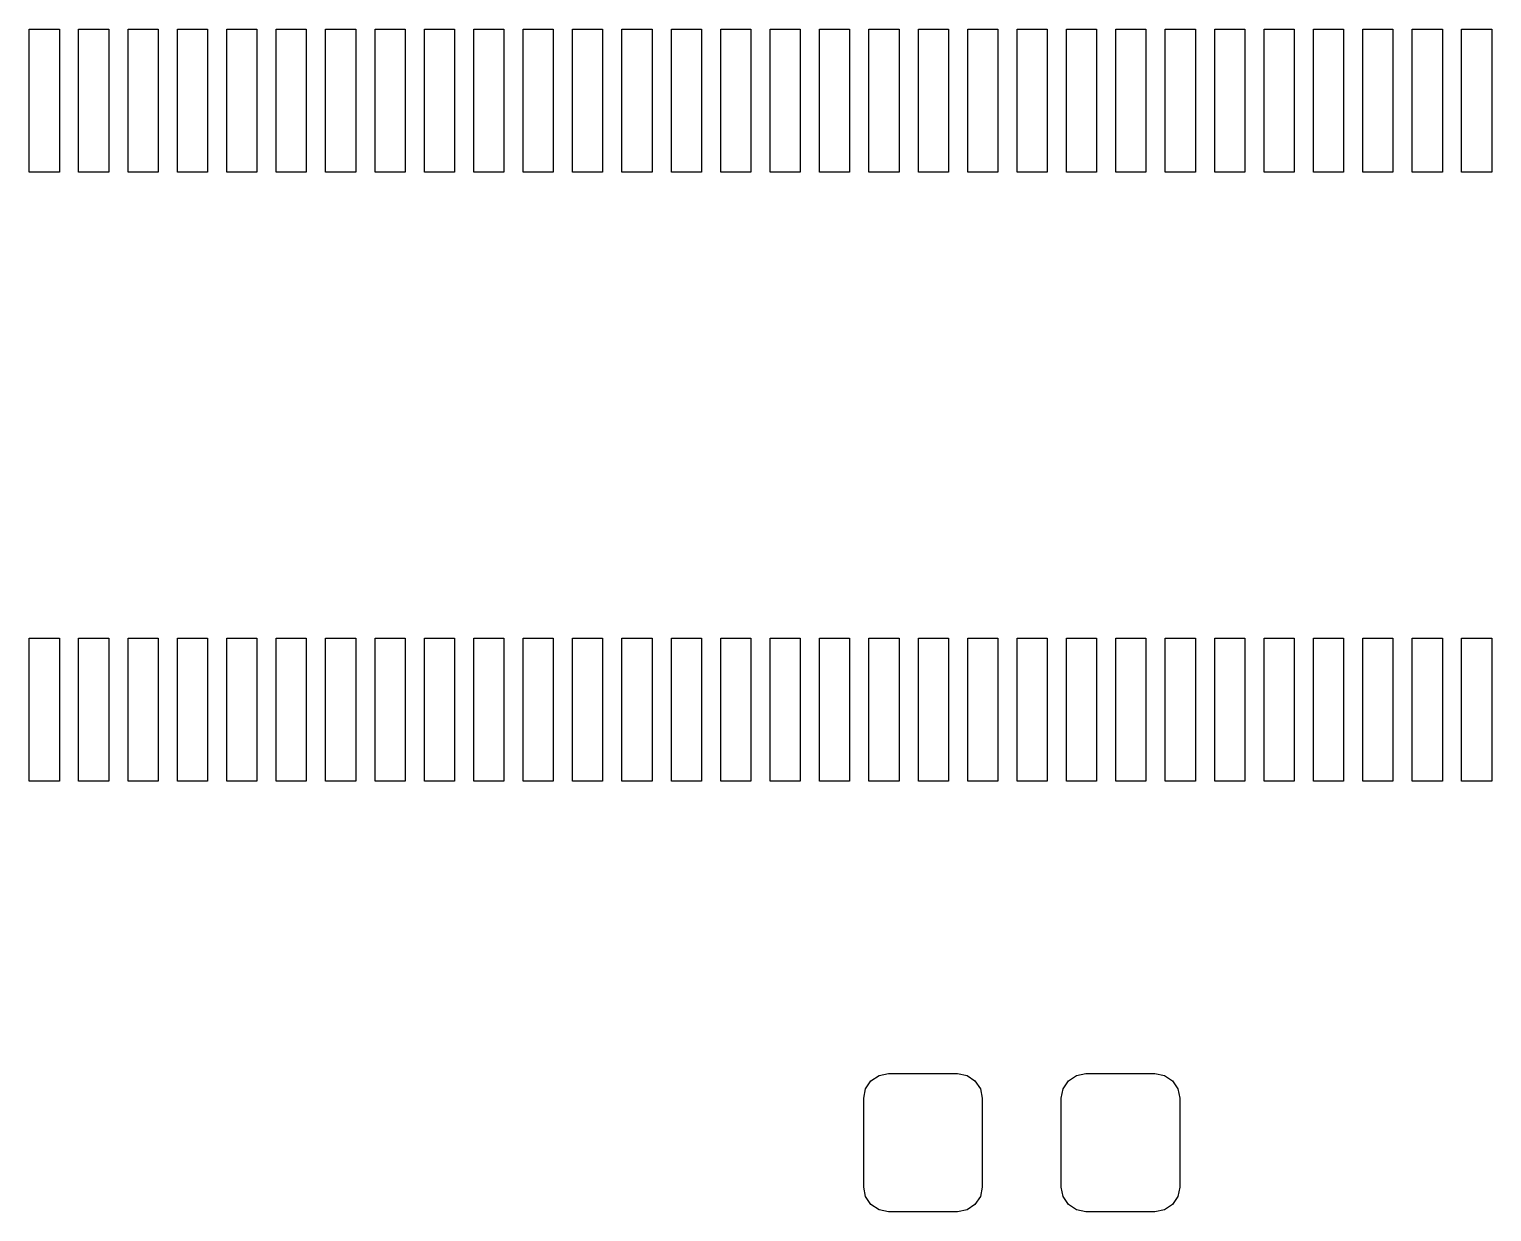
# Model space of a CAD drawing. Extents: x 0.06 to 3.56, y 0.11 to 3.45.
# Drawn here: x 1.083 to 1.667, y 0.338 to 0.81 of the extents above; entities that cross this region are included whole.
import ezdxf

# ---------------------------------------------------------------- set-up
doc = ezdxf.new("R2010")
doc.units = 0
doc.header["$MEASUREMENT"] = 0
doc.layers.add('BLACK', color=7, linetype='CONTINUOUS')

msp = doc.modelspace()

# ---------------------------------------------------------------- linework, layer by layer
at = {"layer": 'BLACK', "linetype": 'CONTINUOUS'}
for p, q in [((1.0833, 0.753), (1.0833, 0.81)), ((1.0833, 0.81), (1.0953, 0.81)), ((1.0953, 0.81), (1.0953, 0.753)), ((1.103, 0.753), (1.103, 0.81)), ((1.103, 0.81), (1.115, 0.81)), ((1.115, 0.81), (1.115, 0.753)), ((1.1227, 0.753), (1.1227, 0.81)), ((1.1227, 0.81), (1.1347, 0.81)), ((1.1347, 0.81), (1.1347, 0.753)), ((1.1424, 0.753), (1.1424, 0.81)), ((1.1424, 0.81), (1.1544, 0.81)), ((1.1544, 0.81), (1.1544, 0.753)), ((1.1621, 0.753), (1.1621, 0.81)), ((1.1621, 0.81), (1.1741, 0.81)), ((1.1741, 0.81), (1.1741, 0.753)), ((1.1818, 0.753), (1.1818, 0.81)), ((1.1818, 0.81), (1.1938, 0.81)), ((1.1938, 0.81), (1.1938, 0.753)), ((1.2015, 0.753), (1.2015, 0.81)), ((1.2015, 0.81), (1.2135, 0.81)), ((1.2135, 0.81), (1.2135, 0.753)), ((1.2212, 0.753), (1.2212, 0.81)), ((1.2212, 0.81), (1.2332, 0.81)), ((1.2332, 0.81), (1.2332, 0.753)), ((1.2409, 0.753), (1.2409, 0.81)), ((1.2409, 0.81), (1.2529, 0.81)), ((1.2529, 0.81), (1.2529, 0.753)), ((1.2606, 0.753), (1.2606, 0.81)), ((1.2606, 0.81), (1.2726, 0.81)), ((1.2726, 0.81), (1.2726, 0.753)), ((1.2803, 0.753), (1.2803, 0.81)), ((1.2803, 0.81), (1.2923, 0.81)), ((1.2923, 0.81), (1.2923, 0.753)), ((1.3, 0.753), (1.3, 0.81)), ((1.3, 0.81), (1.312, 0.81)), ((1.312, 0.81), (1.312, 0.753)), ((1.3197, 0.753), (1.3197, 0.81)), ((1.3197, 0.81), (1.3317, 0.81)), ((1.3317, 0.81), (1.3317, 0.753)), ((1.3394, 0.753), (1.3394, 0.81)), ((1.3394, 0.81), (1.3514, 0.81)), ((1.3514, 0.81), (1.3514, 0.753)), ((1.3591, 0.753), (1.3591, 0.81)), ((1.3591, 0.81), (1.3711, 0.81)), ((1.3711, 0.81), (1.3711, 0.753)), ((1.3788, 0.753), (1.3788, 0.81)), ((1.3788, 0.81), (1.3908, 0.81)), ((1.3908, 0.81), (1.3908, 0.753)), ((1.3985, 0.753), (1.3985, 0.81)), ((1.3985, 0.81), (1.4105, 0.81)), ((1.4105, 0.81), (1.4105, 0.753)), ((1.4182, 0.753), (1.4182, 0.81)), ((1.4182, 0.81), (1.4302, 0.81)), ((1.4302, 0.81), (1.4302, 0.753)), ((1.4379, 0.753), (1.4379, 0.81)), ((1.4379, 0.81), (1.4499, 0.81)), ((1.4499, 0.81), (1.4499, 0.753)), ((1.4576, 0.753), (1.4576, 0.81)), ((1.4576, 0.81), (1.4696, 0.81)), ((1.4696, 0.81), (1.4696, 0.753)), ((1.4773, 0.753), (1.4773, 0.81)), ((1.4773, 0.81), (1.4893, 0.81)), ((1.4893, 0.81), (1.4893, 0.753)), ((1.497, 0.753), (1.497, 0.81)), ((1.497, 0.81), (1.509, 0.81)), ((1.509, 0.81), (1.509, 0.753)), ((1.5167, 0.753), (1.5167, 0.81)), ((1.5167, 0.81), (1.5287, 0.81)), ((1.5287, 0.81), (1.5287, 0.753)), ((1.5364, 0.753), (1.5364, 0.81)), ((1.5364, 0.81), (1.5484, 0.81)), ((1.5484, 0.81), (1.5484, 0.753)), ((1.5561, 0.753), (1.5561, 0.81)), ((1.5561, 0.81), (1.5681, 0.81)), ((1.5681, 0.81), (1.5681, 0.753)), ((1.5758, 0.753), (1.5758, 0.81)), ((1.5758, 0.81), (1.5878, 0.81)), ((1.5878, 0.81), (1.5878, 0.753)), ((1.5955, 0.753), (1.5955, 0.81)), ((1.5955, 0.81), (1.6075, 0.81)), ((1.6075, 0.81), (1.6075, 0.753)), ((1.6152, 0.753), (1.6152, 0.81)), ((1.6152, 0.81), (1.6272, 0.81)), ((1.6272, 0.81), (1.6272, 0.753)), ((1.6349, 0.753), (1.6349, 0.81)), ((1.6349, 0.81), (1.6469, 0.81)), ((1.6469, 0.81), (1.6469, 0.753)), ((1.6546, 0.753), (1.6546, 0.81)), ((1.6546, 0.81), (1.6666, 0.81)), ((1.6666, 0.81), (1.6666, 0.753)), ((1.0953, 0.753), (1.0833, 0.753)), ((1.115, 0.753), (1.103, 0.753)), ((1.1347, 0.753), (1.1227, 0.753)), ((1.1544, 0.753), (1.1424, 0.753)), ((1.1741, 0.753), (1.1621, 0.753)), ((1.1938, 0.753), (1.1818, 0.753)), ((1.2135, 0.753), (1.2015, 0.753)), ((1.2332, 0.753), (1.2212, 0.753)), ((1.2529, 0.753), (1.2409, 0.753)), ((1.2726, 0.753), (1.2606, 0.753)), ((1.2923, 0.753), (1.2803, 0.753)), ((1.312, 0.753), (1.3, 0.753)), ((1.3317, 0.753), (1.3197, 0.753)), ((1.3514, 0.753), (1.3394, 0.753)), ((1.3711, 0.753), (1.3591, 0.753)), ((1.3908, 0.753), (1.3788, 0.753)), ((1.4105, 0.753), (1.3985, 0.753)), ((1.4302, 0.753), (1.4182, 0.753)), ((1.4499, 0.753), (1.4379, 0.753)), ((1.4696, 0.753), (1.4576, 0.753)), ((1.4893, 0.753), (1.4773, 0.753)), ((1.509, 0.753), (1.497, 0.753)), ((1.5287, 0.753), (1.5167, 0.753)), ((1.5484, 0.753), (1.5364, 0.753)), ((1.5681, 0.753), (1.5561, 0.753)), ((1.5878, 0.753), (1.5758, 0.753)), ((1.6075, 0.753), (1.5955, 0.753)), ((1.6272, 0.753), (1.6152, 0.753)), ((1.6469, 0.753), (1.6349, 0.753)), ((1.6666, 0.753), (1.6546, 0.753)), ((1.0833, 0.51), (1.0833, 0.567)), ((1.0833, 0.567), (1.0953, 0.567)), ((1.0953, 0.567), (1.0953, 0.51)), ((1.103, 0.51), (1.103, 0.567)), ((1.103, 0.567), (1.115, 0.567)), ((1.115, 0.567), (1.115, 0.51)), ((1.1227, 0.51), (1.1227, 0.567)), ((1.1227, 0.567), (1.1347, 0.567)), ((1.1347, 0.567), (1.1347, 0.51)), ((1.1424, 0.51), (1.1424, 0.567)), ((1.1424, 0.567), (1.1544, 0.567)), ((1.1544, 0.567), (1.1544, 0.51)), ((1.1621, 0.51), (1.1621, 0.567)), ((1.1621, 0.567), (1.1741, 0.567)), ((1.1741, 0.567), (1.1741, 0.51)), ((1.1818, 0.51), (1.1818, 0.567)), ((1.1818, 0.567), (1.1938, 0.567)), ((1.1938, 0.567), (1.1938, 0.51)), ((1.2015, 0.51), (1.2015, 0.567)), ((1.2015, 0.567), (1.2135, 0.567)), ((1.2135, 0.567), (1.2135, 0.51)), ((1.2212, 0.51), (1.2212, 0.567)), ((1.2212, 0.567), (1.2332, 0.567)), ((1.2332, 0.567), (1.2332, 0.51)), ((1.2409, 0.51), (1.2409, 0.567)), ((1.2409, 0.567), (1.2529, 0.567)), ((1.2529, 0.567), (1.2529, 0.51)), ((1.2606, 0.51), (1.2606, 0.567)), ((1.2606, 0.567), (1.2726, 0.567)), ((1.2726, 0.567), (1.2726, 0.51)), ((1.2803, 0.51), (1.2803, 0.567)), ((1.2803, 0.567), (1.2923, 0.567)), ((1.2923, 0.567), (1.2923, 0.51)), ((1.3, 0.51), (1.3, 0.567)), ((1.3, 0.567), (1.312, 0.567)), ((1.312, 0.567), (1.312, 0.51)), ((1.3197, 0.51), (1.3197, 0.567)), ((1.3197, 0.567), (1.3317, 0.567)), ((1.3317, 0.567), (1.3317, 0.51)), ((1.3394, 0.51), (1.3394, 0.567)), ((1.3394, 0.567), (1.3514, 0.567)), ((1.3514, 0.567), (1.3514, 0.51)), ((1.3591, 0.51), (1.3591, 0.567)), ((1.3591, 0.567), (1.3711, 0.567)), ((1.3711, 0.567), (1.3711, 0.51)), ((1.3788, 0.51), (1.3788, 0.567)), ((1.3788, 0.567), (1.3908, 0.567)), ((1.3908, 0.567), (1.3908, 0.51)), ((1.3985, 0.51), (1.3985, 0.567)), ((1.3985, 0.567), (1.4105, 0.567)), ((1.4105, 0.567), (1.4105, 0.51)), ((1.4182, 0.51), (1.4182, 0.567)), ((1.4182, 0.567), (1.4302, 0.567)), ((1.4302, 0.567), (1.4302, 0.51)), ((1.4379, 0.51), (1.4379, 0.567)), ((1.4379, 0.567), (1.4499, 0.567)), ((1.4499, 0.567), (1.4499, 0.51)), ((1.4576, 0.51), (1.4576, 0.567)), ((1.4576, 0.567), (1.4696, 0.567)), ((1.4696, 0.567), (1.4696, 0.51)), ((1.4773, 0.51), (1.4773, 0.567)), ((1.4773, 0.567), (1.4893, 0.567)), ((1.4893, 0.567), (1.4893, 0.51)), ((1.497, 0.51), (1.497, 0.567)), ((1.497, 0.567), (1.509, 0.567)), ((1.509, 0.567), (1.509, 0.51)), ((1.5167, 0.51), (1.5167, 0.567)), ((1.5167, 0.567), (1.5287, 0.567)), ((1.5287, 0.567), (1.5287, 0.51)), ((1.5364, 0.51), (1.5364, 0.567)), ((1.5364, 0.567), (1.5484, 0.567)), ((1.5484, 0.567), (1.5484, 0.51)), ((1.5561, 0.51), (1.5561, 0.567)), ((1.5561, 0.567), (1.5681, 0.567)), ((1.5681, 0.567), (1.5681, 0.51)), ((1.5758, 0.51), (1.5758, 0.567)), ((1.5758, 0.567), (1.5878, 0.567)), ((1.5878, 0.567), (1.5878, 0.51)), ((1.5955, 0.51), (1.5955, 0.567)), ((1.5955, 0.567), (1.6075, 0.567)), ((1.6075, 0.567), (1.6075, 0.51)), ((1.6152, 0.51), (1.6152, 0.567)), ((1.6152, 0.567), (1.6272, 0.567)), ((1.6272, 0.567), (1.6272, 0.51)), ((1.6349, 0.51), (1.6349, 0.567)), ((1.6349, 0.567), (1.6469, 0.567)), ((1.6469, 0.567), (1.6469, 0.51)), ((1.6546, 0.51), (1.6546, 0.567)), ((1.6546, 0.567), (1.6666, 0.567)), ((1.6666, 0.567), (1.6666, 0.51)), ((1.0953, 0.51), (1.0833, 0.51)), ((1.115, 0.51), (1.103, 0.51)), ((1.1347, 0.51), (1.1227, 0.51)), ((1.1544, 0.51), (1.1424, 0.51)), ((1.1741, 0.51), (1.1621, 0.51)), ((1.1938, 0.51), (1.1818, 0.51)), ((1.2135, 0.51), (1.2015, 0.51)), ((1.2332, 0.51), (1.2212, 0.51)), ((1.2529, 0.51), (1.2409, 0.51)), ((1.2726, 0.51), (1.2606, 0.51)), ((1.2923, 0.51), (1.2803, 0.51)), ((1.312, 0.51), (1.3, 0.51)), ((1.3317, 0.51), (1.3197, 0.51)), ((1.3514, 0.51), (1.3394, 0.51)), ((1.3711, 0.51), (1.3591, 0.51)), ((1.3908, 0.51), (1.3788, 0.51)), ((1.4105, 0.51), (1.3985, 0.51)), ((1.4302, 0.51), (1.4182, 0.51)), ((1.4499, 0.51), (1.4379, 0.51)), ((1.4696, 0.51), (1.4576, 0.51)), ((1.4893, 0.51), (1.4773, 0.51)), ((1.509, 0.51), (1.497, 0.51)), ((1.5287, 0.51), (1.5167, 0.51)), ((1.5484, 0.51), (1.5364, 0.51)), ((1.5681, 0.51), (1.5561, 0.51)), ((1.5878, 0.51), (1.5758, 0.51)), ((1.6075, 0.51), (1.5955, 0.51)), ((1.6272, 0.51), (1.6152, 0.51)), ((1.6469, 0.51), (1.6349, 0.51)), ((1.6666, 0.51), (1.6546, 0.51)), ((1.41902, 0.390424), (1.42222, 0.392558)), ((1.42222, 0.392558), (1.42598, 0.393307)), ((1.42598, 0.393307), (1.45354, 0.393307)), ((1.45354, 0.393307), (1.45731, 0.392558)), ((1.45731, 0.392558), (1.4605, 0.390424)), ((1.49776, 0.390424), (1.50096, 0.392558)), ((1.50096, 0.392558), (1.50472, 0.393307)), ((1.50472, 0.393307), (1.53228, 0.393307)), ((1.53228, 0.393307), (1.53605, 0.392558)), ((1.53605, 0.392558), (1.53924, 0.390424)), ((1.41614, 0.383465), (1.41689, 0.387231)), ((1.41689, 0.387231), (1.41902, 0.390424)), ((1.4605, 0.390424), (1.46264, 0.387231)), ((1.46264, 0.387231), (1.46339, 0.383465)), ((1.49488, 0.383465), (1.49563, 0.387231)), ((1.49563, 0.387231), (1.49776, 0.390424)), ((1.53924, 0.390424), (1.54138, 0.387231)), ((1.54138, 0.387231), (1.54213, 0.383465)), ((1.41614, 0.348031), (1.41614, 0.383465)), ((1.46339, 0.383465), (1.46339, 0.348031)), ((1.49488, 0.348031), (1.49488, 0.383465)), ((1.54213, 0.383465), (1.54213, 0.348031)), ((1.41689, 0.344265), (1.41614, 0.348031)), ((1.41902, 0.341072), (1.41689, 0.344265)), ((1.46264, 0.344265), (1.4605, 0.341072)), ((1.46339, 0.348031), (1.46264, 0.344265)), ((1.49563, 0.344265), (1.49488, 0.348031)), ((1.49776, 0.341072), (1.49563, 0.344265)), ((1.54138, 0.344265), (1.53924, 0.341072)), ((1.54213, 0.348031), (1.54138, 0.344265)), ((1.42222, 0.338938), (1.41902, 0.341072)), ((1.42598, 0.338189), (1.42222, 0.338938)), ((1.45731, 0.338938), (1.45354, 0.338189)), ((1.4605, 0.341072), (1.45731, 0.338938)), ((1.50096, 0.338938), (1.49776, 0.341072)), ((1.50472, 0.338189), (1.50096, 0.338938)), ((1.53605, 0.338938), (1.53228, 0.338189)), ((1.53924, 0.341072), (1.53605, 0.338938)), ((1.45354, 0.338189), (1.42598, 0.338189)), ((1.53228, 0.338189), (1.50472, 0.338189))]:
    msp.add_line(p, q, dxfattribs=at)

doc.saveas('drawing.dxf')
